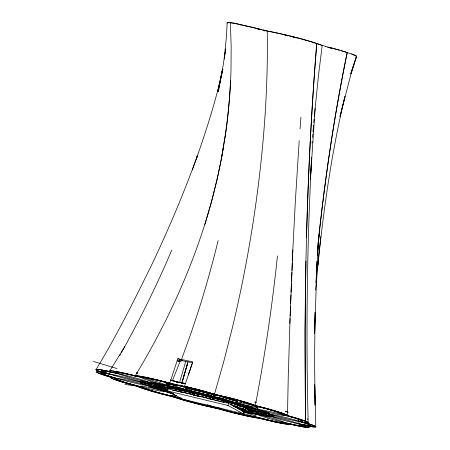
<?xml version="1.0" encoding="UTF-8"?>
<svg xmlns="http://www.w3.org/2000/svg" width="450" height="450" viewBox="0 0 450 450"><rect width="100%" height="100%" fill="white"/><g stroke="black" fill="none" stroke-linecap="round" stroke-linejoin="round"><path stroke-width="0.67" d="M318.842 235.237L316.046 282.847L317.07 261.208L314.662 333.45L315.073 312.457L314.589 359.814L315.084 405.174L314.719 384.756L315.827 426.769A28.569 1.744 14.4 0 0 305.415 422.724A28.569 1.744 14.4 0 0 305.64 421.239L305.589 421.223A28.569 1.744 14.4 0 0 287.483 415.614L288.371 371.002M305.955 261.067L305.072 331.38L305.606 421.234C303.666 295.256 306.585 169.127 316.749 43.526C298.339 37.266 279.186 33.705 260.319 29.295A30.476 1.862 14.4 0 0 250.222 26.753C242.634 25.448 234.81 22.331 227.126 22.731L226.513 35.865L224.19 58.956L225.315 51.671M306.523 237.206C308.272 172.575 311.512 107.972 316.749 43.526L325.749 46.468M289.839 323.392L292.826 249.958M292.264 260.966L295.346 201.268L299.216 140.687M310.624 175.877L310.421 179.336L311.614 157.663C307.007 245.897 305.882 334.311 308.177 422.629M310.742 173.801L315.124 108.568M300.066 128.886L300.932 117.219M312.075 142.971L312.182 141.576M315.647 290.16L318.257 261.293M277.116 421.959A22.68 1.384 14.4 0 1 273.409 421.2L255.718 416.874L255.943 414.135M312.519 137.464L312.801 134.032M312.969 131.979L313.549 125.207M318.167 245.43L317.317 255.656L319.365 232.667M313.779 122.518L314.077 119.154M314.319 116.499L318.527 75.15L322.161 45.568A30.842 1.884 14.4 0 0 279.489 33.508A30.825 1.884 14.4 0 0 267.221 31.168L263.346 30.105M317.812 246.077L317.678 247.416L318.257 242.061L318.021 244.069M320.85 236.621L317.824 265.252C323.736 208.569 331.656 151.954 344.947 96.486L339.986 116.544M277.442 255.915C272.233 306.084 264.808 356.017 255.308 405.551A28.569 1.744 14.4 0 1 269.651 409.314L281.914 413.049L287.483 415.614L290.548 416.458A28.294 1.727 14.4 0 1 300.651 419.484A28.727 1.755 14.4 0 1 308.014 422.404A28.294 1.727 14.4 0 1 306.641 422.843L305.426 422.724L307.822 423.478A28.294 1.727 14.4 0 1 314.303 425.824A28.727 1.755 14.4 0 1 314.533 427.011A28.294 1.727 14.4 0 1 308.363 426.116L306.022 425.661L307.339 426.189A28.294 1.727 14.4 0 1 309.043 427.41A28.727 1.755 14.4 0 1 306.889 427.421A28.727 1.755 14.4 0 1 302.119 426.69A28.294 1.727 14.4 0 1 292.213 424.614L289.176 423.911L287.702 424.226A28.569 1.744 14.4 0 1 259.504 418.224L258.193 418.089A30.009 1.834 14.4 0 1 250.245 416.7A30.465 1.862 14.4 0 1 233.066 412.723A30.009 1.834 14.4 0 1 220.567 409.382L217.564 408.516A30.285 1.845 14.4 0 1 173.149 396.81M170.606 392.541A16.211 0.99 14.4 0 1 165.037 391.202L149.974 386.73A16.211 0.99 14.4 0 1 148.708 386.044L151.11 386.072L158.192 387.489A16.211 0.99 14.4 0 1 163.766 388.834L164.514 389.025M169.695 392.377L170.713 392.327L169.695 392.377A10.221 0.624 14.4 0 0 170.494 392.811L173.475 393.829L170.494 392.811M225.523 50.344L225.726 49.022M225.27 51.823L222.446 69.604L218.261 91.699L222.542 69.159L217.834 91.17L222.862 69.041C216.219 99.596 206.662 129.42 196.296 158.889L197.359 155.931C183.982 192.847 168.694 229.056 151.852 264.521C134.364 300.122 116.668 335.734 96.013 369.624M225.489 50.456L225.709 49.084M216.754 180.968L221.372 159.053L225.045 136.851A542.087 499.444 68.3 0 0 230.535 80.606M221.372 159.053L225.045 136.851M223.279 147.938C209.694 228.864 177.553 305.786 135.253 375.778L118.401 371.947L111.808 370.879L109.642 371.109L110.604 371.751A28.569 1.744 14.4 0 0 102.296 372.358L100.474 372.06A28.294 1.727 14.4 0 0 96.626 371.829L97.183 372.549L100.519 373.939A28.294 1.727 14.4 0 0 108.984 376.673L111.774 377.494A28.569 1.744 14.4 0 0 116.499 380.205A28.727 1.755 14.4 0 0 122.895 382.247A28.294 1.727 14.4 0 0 134.19 385.431M216.664 180.956L211.258 202.742L204.885 224.409M339.992 116.528L350.601 75.544L356.569 56.261L351.517 53.916L341.286 50.687M167.355 390.887L167.906 388.733L228.532 403.341L243.765 411.604L243.214 413.752L182.593 399.144L167.355 390.887L227.976 405.495L243.214 413.752M227.976 405.495L228.532 403.341M175.804 395.64L175.421 396.962L179.252 398.306A24.435 1.491 14.4 0 0 192.026 402.092L199.828 404.123M179.618 382.416L185.782 361.198M181.817 382.995L187.993 361.564M181.851 383.102L187.487 363.819L181.834 383.243M171.129 383.895L169.746 383.141L177.829 358.667L192.763 361.884L184.528 386.28L202.016 390.651L214.453 394.279L223.672 361.89L232.262 328.162A1408.236 1326.082 44.6 0 0 254.931 210.263C263.452 150.986 268.256 91.08 267.221 31.168M352.238 69.176L350.775 73.716L356.574 56.25L356.299 55.952A30.476 1.862 14.4 0 0 353.222 54.54L351.54 53.927M352.654 67.877L353.284 65.931M353.492 65.295L356.569 56.261M188.353 374.963L192.178 363.634M192.24 170.094L197.359 155.931M181.463 359.612L191.503 331.785L198.787 309.729A1100.773 1011.488 61.9 0 0 218.138 240.525M172.26 381.049L180.197 361.159M143.409 387.9L142.059 387.118L142.599 385.824M171.709 250.127C156.96 285.216 139.956 319.326 121.449 352.581M148.708 386.044L151.11 386.072L158.192 387.489M300.403 421.284A22.854 1.395 14.4 0 0 286.082 415.603L281.812 414.439L281.886 414A22.742 1.389 14.4 0 0 274.393 411.126M119.745 355.641L120.426 354.414M109.642 371.109L124.768 346.607M178.537 361.507L179.561 360.832L178.56 361.479L177.165 360.731L181.17 359.933L182.559 360.686L178.56 361.479L179.584 360.821M248.31 411.171L252.619 412.504A16.211 0.99 14.4 0 1 256.343 414.169L250.836 413.488A16.211 0.99 14.4 0 1 243.411 411.817M256.343 414.169L250.836 413.488M181.142 388.856L181.181 388.569L181.013 388.873M287.814 412.616L287.432 412.673A25.718 1.569 14.4 0 0 285.671 411.204L287.972 412.498L286.622 411.604A26.072 1.592 14.4 0 0 285.671 411.204M356.029 56.52L356.417 56.447M164.947 388.507L164.959 388.766A10.221 0.624 14.4 0 1 164.947 388.507L164.959 388.766M110.767 370.8A28.755 1.755 14.4 0 1 120.898 372.454A28.294 1.732 14.4 0 1 132.053 374.985L135.478 375.756A28.569 1.744 14.4 0 1 148.433 377.871A28.569 1.744 14.4 0 1 165.769 382.067L169.746 383.141M190.305 393.531L189.838 393.531A10.221 0.624 14.4 0 0 190.316 393.531L189.838 393.531M102.178 373.596L103.241 374.169A22.905 1.401 14.4 0 0 114.249 377.803L118.204 378.945L116.528 379.108A23.181 1.417 14.4 0 0 118.485 380.228L124.391 382.247A22.652 1.384 14.4 0 0 132.874 384.705L142.059 387.118M224.578 401.327L233.859 403.734L238.635 405.517L234.264 403.858L224.578 401.327A10.221 0.624 14.4 0 1 231.171 402.975L231.666 403.11M135.253 375.778L135.917 375.744A28.294 1.727 14.4 0 1 141.626 376.504A28.727 1.755 14.4 0 1 156.69 379.772A28.294 1.732 14.4 0 1 168.907 382.899L173.874 384.064A28.294 1.727 14.4 0 1 183.482 386.032A28.727 1.755 14.4 0 1 200.886 390.347M257.287 407.976L257.794 407.812L256.348 407.053L257.794 407.812L257.316 407.976A16.211 0.99 14.4 0 0 254.914 406.524M245.891 408.296L246.442 408.218L242.674 406.755A10.221 0.624 14.4 0 0 238.208 405.484M246.156 408.561A10.221 0.624 14.4 0 1 248.591 409.838L249.081 409.764L245.97 408.499M246.037 408.302L246.442 408.218L244.097 407.205M226.907 401.94A16.211 0.99 14.4 0 1 226.479 401.237L227.599 401.321A16.211 0.99 14.4 0 1 245.571 405.377L248.614 406.232A16.211 0.99 14.4 0 1 256.916 409.522L255.797 409.433A16.211 0.99 14.4 0 1 237.831 405.377M232.684 405.107L230.766 404.567L232.684 405.107A10.221 0.624 14.4 0 1 237.915 407.183L237.212 407.126A10.221 0.624 14.4 0 1 234.787 406.71L233.269 406.389M248.631 409.838L249.081 409.764L248.681 409.483M171.518 384.548L167.181 383.833L166.185 384.075A16.211 0.99 14.4 0 1 166.596 383.799L173.346 384.924M182.773 390.864A16.211 0.99 14.4 0 1 177.373 389.452L167.569 386.443A16.211 0.99 14.4 0 1 166.202 385.346L173.914 386.679A16.211 0.99 14.4 0 1 185.394 389.526L195.199 392.535A16.211 0.99 14.4 0 1 196.566 393.632L194.535 393.424L202.657 395.111L211.646 397.671M184.236 390.814L180.877 390.516A10.221 0.624 14.4 0 1 181.131 390.341L185.389 391.05M180.467 392.113A10.221 0.624 14.4 0 1 180.726 391.939L185.586 392.777A10.221 0.624 14.4 0 1 192.825 394.571L198.197 396.18M226.479 401.237L227.599 401.321M237.915 407.183L237.212 407.126M256.916 409.522L255.797 409.433M166.596 383.799L174.673 385.217M166.202 385.346L173.914 386.679M181.136 390.341L195.649 393.66M180.726 391.939L185.586 392.777M196.566 393.632L194.664 393.429L202.657 395.111A10.221 0.624 14.4 0 1 211.877 397.749M235.373 412.937A24.193 1.479 14.4 0 0 242.589 414.636A25.003 1.53 14.4 0 0 250.487 416.239L255.718 416.874M185.282 383.507L176.558 382.027A25.712 1.569 14.4 0 1 185.687 383.591M177.024 382.067L185.619 383.58M188.179 388.721L189.354 388.89L188.539 388.766M124.987 384.446L138.189 386.263M176.653 385.138L165.336 382.314A23.13 1.412 14.4 0 0 155.666 379.901L149.119 378.456M169.442 384.154L166.691 383.799L166.185 384.075M182.925 390.566L180.951 390.572M238.388 405.686A16.211 0.99 14.4 0 1 241.763 405.906L244.024 406.333A16.211 0.99 14.4 0 1 263.818 411.373L266.141 412.116A16.211 0.99 14.4 0 1 266.417 413.477L264.156 413.049A16.211 0.99 14.4 0 1 246.139 408.538M232.363 405.726A10.221 0.624 14.4 0 1 242.269 408.347L243.731 408.819A10.221 0.624 14.4 0 1 243.906 409.674L242.482 409.404A10.221 0.624 14.4 0 1 237.161 408.189M192.735 362.672L186.576 361.738L181.26 360.338M241.763 405.906L244.024 406.333M266.417 413.477L264.156 413.049M243.906 409.674L242.482 409.404M233.696 23.203L261.326 29.565M270.101 414.208L270.613 414.304M169.959 384.249L174.313 385.132L173.632 384.986M183.251 390.628L185.996 391.185A10.221 0.624 14.4 0 1 193.236 392.979L193.708 393.109M144.731 381.369L145.806 381.572M213.812 396.416L212.726 396.208M239.833 24.868L240.514 24.997M199.822 404.117A24.907 1.519 14.4 0 0 209.588 406.412L222.688 409.59M298.716 421.751L299.076 423.793L302.451 424.474A22.843 1.395 14.4 0 0 310.179 425.498M217.564 408.516L214.982 407.998A30.009 1.834 14.4 0 1 203.372 405.36A30.465 1.862 14.4 0 1 185.164 400.562M213.531 395.032L217.468 395.882M210.724 397.423L221.546 400.112L226.991 402.098A10.221 0.624 14.4 0 0 221.574 400.118A10.221 0.624 14.4 0 0 210.954 397.474M172.316 384.711L172.969 384.846M146.976 381.808L147.589 381.938M184.742 390.915L185.147 390.999M214.144 395.156L216.776 395.724M210.926 395.837L211.545 395.966M211.112 397.502L221.107 399.983L226.974 402.03M268.352 409.331A22.663 1.389 14.4 0 0 258.756 406.766L251.854 405.067L249.131 403.965A22.77 1.389 14.4 0 0 238.612 400.646L231.463 398.7A23.13 1.412 14.4 0 0 221.867 396.332L213.812 394.577L204.486 391.719A23.198 1.417 14.4 0 0 195.103 389.194A22.534 1.378 14.4 0 0 190.339 388.007A22.832 1.389 14.4 0 0 176.676 385.144M115.403 372.718L117.112 373.596L109.232 371.891A22.652 1.384 14.4 0 0 103.483 370.924L101.565 371.059A23.169 1.412 14.4 0 0 103.911 372.274L109.378 374.158L106.672 373.697A22.854 1.395 14.4 0 0 114.255 377.803L116.229 378.371M200.925 390.353A28.294 1.732 14.4 0 1 212.023 393.519L217.237 394.886A28.294 1.727 14.4 0 1 229.05 397.716A28.727 1.755 14.4 0 1 245.79 402.334M185.569 391.089L185.996 391.185M170.449 388.581L164.964 387.709L165.583 388.142L164.942 387.737L170.882 388.676M246.257 26.213L246.667 26.302M214.453 394.279L237.87 400.05A28.569 1.744 14.4 0 1 255.313 405.551L258.508 406.35A28.294 1.721 14.4 0 1 270.489 409.551A28.727 1.755 14.4 0 1 283.708 413.679M185.799 391.14L193.449 393.041M284.867 35.117L285.497 35.263M207.787 395.134L206.837 394.914L207.557 395.083M146.514 389.115A22.826 1.395 14.4 0 0 169.048 395.466L177.412 397.671M285.182 35.19L287.91 35.837M186.744 390.184L182.036 389.031L185.996 390.004M286.937 35.601L287.854 35.82M175.112 397.485L170.117 396.084A28.333 1.727 14.4 0 1 158.372 393.069A28.727 1.755 14.4 0 1 143.786 388.772A28.328 1.727 14.4 0 1 138.111 386.651L130.911 384.542A28.575 1.744 14.4 0 1 116.499 380.205L112.365 378.636A28.294 1.727 14.4 0 1 111.189 377.55L111.774 377.494A28.569 1.744 14.4 0 1 97.189 372.549M205.577 397.131L206.044 397.243M136.541 372.887L137.739 373.179M173.115 396.799L161.55 393.919M204.621 394.38L205.369 394.566M192.679 388.581L185.76 386.949L184.528 386.28M200.739 391.359L191.323 389.239L208.457 393.412L201.504 391.551M225.428 399.87L226.176 400.056L225.174 399.808A16.211 0.99 14.4 0 0 226.288 400.084M133.127 375.615L140.726 377.235A22.798 1.395 14.4 0 1 170.066 383.603M240.812 402.486L241.577 402.683M203.096 394.003L203.861 394.194M203.141 395.229L211.359 397.575M203.659 396.652L204.148 396.776M292.787 37.041L294.643 37.519M257.124 28.828L258.137 29.093M325.463 46.395L329.254 47.368A30.476 1.862 14.4 0 1 339.047 50.04L347.254 52.498M198.754 389.88L199.986 390.195L195.666 389.07M234.242 399.218L233.044 398.914L237.212 399.96A25.712 1.569 14.4 0 1 226.288 397.108M201.555 393.609L202.331 393.806L201.296 393.536M163.766 388.834L164.768 389.093M165.037 391.202L149.974 386.73M295.909 37.845L296.398 37.974M165.741 383.738L166.494 383.934M180.461 388.626L181.513 388.896M327.577 47.295L328.23 47.464M231.255 398.447L232.447 398.756M223.172 399.302L221.664 398.908L222.418 399.105M236.914 405.146L237.42 405.276M182.481 390.803L173.481 388.676L170.786 388.564M328.843 47.261L339.452 50.158M329.698 47.852L331.352 48.291M259.211 29.368L258.784 29.256A24.834 1.519 14.4 0 1 259.875 29.543M182.014 390.679C178.881 390.094 172.963 387.934 170.888 388.62M229.466 397.974L230.659 398.289L227.121 397.339M237.915 405.405L242.736 406.772M330.84 48.15L331.706 48.386M221.169 398.773L220.174 398.509L220.916 398.711M238.843 404.004L239.586 404.201L238.601 403.937M257.434 407.897L258.199 408.099M161.528 393.913L151.132 391.039A28.569 1.744 14.4 0 1 137.396 386.269M185.141 387.804L188.955 388.868L188.274 388.676M238.404 405.534L241.965 406.541A10.271 0.624 14.4 0 1 243.444 406.997L244.142 407.222A10.221 0.624 14.4 0 1 245.801 408.291M226.541 397.181L228.291 397.659M185.394 387.872L186.137 388.074M219.684 398.374L218.706 398.109L219.437 398.306M198.697 392.85L197.657 392.569A16.211 0.99 14.4 0 0 207.653 395.106M262.62 30.279L264.651 30.836M186.542 388.187L185.794 387.979L188.027 388.603M263.751 30.589L264.803 30.876M245.571 405.377L248.614 406.232M185.394 389.526L195.199 392.535M231.171 402.975L233.089 403.509A10.221 0.624 14.4 0 1 238.326 405.585M193.236 392.979L194.648 393.373M177.373 389.452L167.569 386.443M192.825 394.571L199.007 396.473A10.221 0.624 14.4 0 1 199.423 396.636M186.862 388.277L187.577 388.474M193.911 393.165L194.361 393.294M302.473 39.628L303.204 39.831M187.29 388.395L188.758 388.811M194.181 393.244L195.103 393.502M232.627 403.38L233.089 403.509M268.341 409.331L274.393 411.126M194.799 393.418L195.232 393.542M179.826 382.674L170.719 380.143L179.809 382.669M248.062 411.103L252.619 412.504M153.236 391.241L154.001 391.461M305.707 40.556L306.371 40.753M147.521 383.614L148.162 383.805M93.426 361.446L116.938 368.533M211.821 394.397L214.537 395.269L212.417 394.582M305.432 423.236L298.519 421.065L298.046 418.506M300.797 421.762L298.519 421.065L302.062 421.408A23.091 1.412 14.4 0 0 302.13 420.795A22.686 1.384 14.4 0 0 300.572 420.092M146.301 383.243L146.897 383.428M263.818 411.373L266.141 412.116M242.674 406.755L244.142 407.222M242.269 408.347L243.731 408.819M145.727 383.068L144.664 382.725M191.07 390.617L191.616 390.791M145.716 381.645L144.641 381.296M246.319 408.611L247.978 409.185M107.978 373.691L106.577 373.219A22.854 1.395 14.4 0 1 113.214 372.735M211.123 395.814L211.612 395.983M102.302 372.358L100.401 371.7A28.294 1.727 14.4 0 1 96.233 369.889M267.356 413.64L266.473 413.331L267.744 413.786M255.184 406.614L255.994 406.912M177.829 358.667L181.17 359.933M299.076 423.793L302.856 425.312A23.124 1.412 14.4 0 1 303.21 426.032A22.624 1.384 14.4 0 1 300.69 425.835M253.918 405.006L255.308 405.551M116.528 373.309L115.942 373.022A22.854 1.395 14.4 0 1 135.658 376.239M256.759 412.554L256.719 412.493A16.211 0.99 14.4 0 0 256.59 412.391M227.126 22.731L227.419 23.074A30.516 1.862 14.4 0 1 227.126 22.787L227.835 22.5A30.516 1.862 14.4 0 1 233.668 23.214M238.815 404.207L240.576 404.111L238.787 404.145A16.211 0.99 14.4 0 1 240.441 404.094M287.483 415.614L287.404 415.384A28.294 1.727 14.4 0 0 283.714 413.685M281.706 413.072L281.812 414.439M230.372 22.691L231.159 46.187L231.013 69.322A542.706 499.359 68.5 0 1 225.124 136.969M194.484 393.418A10.221 0.624 14.4 0 1 202.663 395.111M223.054 399.268A16.211 0.99 14.4 0 1 218.368 398.014M213.902 395.106A16.211 0.99 14.4 0 1 217.406 395.865M224.218 397.524A16.211 0.99 14.4 0 1 237.606 401.501M188.398 388.744A16.211 0.99 14.4 0 1 189.157 388.856M192.285 389.43A16.211 0.99 14.4 0 1 208.277 393.362M212.141 394.498A16.211 0.99 14.4 0 1 214.397 395.218M186.446 390.111A16.211 0.99 14.4 0 1 180.771 388.704M257.13 407.812A16.211 0.99 14.4 0 1 258.109 408.077M239.811 404.257A16.211 0.99 14.4 0 1 238.224 403.836M254.801 401.991A25.712 1.569 14.4 0 1 255.701 402.317M306.979 418.781A25.712 1.569 14.4 0 1 307.581 419.394M217.597 408.521A30.285 1.845 14.4 0 0 258.733 418.151L262.597 419.017A28.328 1.727 14.4 0 0 273.977 421.74A28.727 1.755 14.4 0 0 286.093 424.063A28.328 1.727 14.4 0 0 289.192 424.114L289.176 423.911A28.569 1.744 14.4 0 0 306.073 425.678L306.022 425.661A28.569 1.744 14.4 0 0 315.827 426.769M245.857 402.351A28.294 1.727 14.4 0 1 253.935 405.011M110.784 370.8A28.294 1.727 14.4 0 0 109.918 371.368L110.604 371.751L107.859 371.154A28.294 1.727 14.4 0 0 99.641 369.641A28.727 1.755 14.4 0 0 96.221 369.889M97.211 372.555A28.569 1.749 14.4 0 1 102.212 372.33M185.175 400.562A30.009 1.828 14.4 0 1 175.129 397.491M137.644 385.976A22.854 1.395 14.4 0 1 117.146 378.951M192.673 388.581A22.832 1.389 14.4 0 1 210.611 393.559M217.502 395.364A22.854 1.395 14.4 0 1 236.227 399.977L238.258 400.545A22.854 1.395 14.4 0 1 250.2 404.387M256.207 406.136A22.854 1.395 14.4 0 1 281.953 414.186M301.967 422.123A22.854 1.395 14.4 0 1 302.439 424.468M305.404 423.231A23.102 1.406 14.4 0 1 309.673 424.884M309.696 424.89A22.691 1.384 14.4 0 1 310.179 425.498M301.106 424.569A22.854 1.395 14.4 0 1 287.634 423.169L283.387 422.162L283.652 422.516A22.849 1.395 14.4 0 1 259.92 417.971M254.295 416.767A24.57 1.491 14.4 0 1 220.314 408.904M213.806 407.295A24.57 1.491 14.4 0 1 177.789 397.794M171.422 396.028A22.854 1.395 14.4 0 1 142.841 387.602M146.486 389.109A22.764 1.389 14.4 0 1 143.398 387.9M288.529 370.828A1156.787 240.542 -85.3 0 1 290.087 318.499M290.183 315.821A1156.787 240.542 -85.3 0 1 290.52 306.422M290.621 303.728A1156.787 240.542 -85.3 0 1 290.964 294.941M291.071 292.23A1156.787 240.542 -85.3 0 1 291.431 283.399M291.516 281.357A1156.787 240.542 -85.3 0 1 291.898 272.486M291.988 270.439A1156.787 240.542 -85.3 0 1 292.326 262.912M165.639 388.164A10.221 0.624 14.4 0 1 170.274 388.541M170.747 388.536A10.221 0.624 14.4 0 1 181.941 390.656M168.57 382.815A25.712 1.569 14.4 0 1 166.792 382.365M170.359 380.048A25.712 1.569 14.4 0 1 179.854 382.68M201.386 390.555A25.712 1.569 14.4 0 1 193.899 388.592M145.102 381.437A16.211 0.99 14.4 0 1 146.289 381.668M181.125 388.53A16.211 0.99 14.4 0 1 181.159 388.851M150.12 380.931A16.211 0.99 14.4 0 1 150.081 380.61M268.65 413.927A16.211 0.99 14.4 0 1 267.368 413.662M266.349 413.291A16.211 0.99 14.4 0 1 267.93 413.854M181.665 398.261A25.712 1.569 14.4 0 1 149.451 390.116A25.712 1.569 14.4 0 1 142.757 386.353A25.712 1.569 14.4 0 1 172.806 393.277M221.473 408.246A25.712 1.569 14.4 0 1 187.296 400.725A25.712 1.569 14.4 0 1 176.692 395.572M243.231 411.924A25.712 1.569 14.4 0 1 246.797 415.491A25.712 1.569 14.4 0 1 207.354 404.691M242.989 411.041A25.712 1.569 14.4 0 1 278.016 419.985A25.712 1.569 14.4 0 1 278.623 422.421A25.712 1.569 14.4 0 1 243.602 413.527M174.791 394.582A16.211 0.99 14.4 0 1 166.792 391.044M249.334 410.226A16.211 0.99 14.4 0 1 269.077 416.396A16.211 0.99 14.4 0 1 245.379 411.069M248.355 410.383A16.211 0.99 14.4 0 0 268.605 415.541A16.211 0.99 14.4 0 0 271.665 415.024A16.211 0.99 14.4 0 0 252.439 409.691L249.576 409.056A16.211 0.99 14.4 0 0 246.099 408.369M213.998 398.407A16.211 0.99 14.4 0 1 214.026 396.759A16.211 0.99 14.4 0 1 238.185 403.453A16.211 0.99 14.4 0 1 223.2 400.956M198.63 394.481A16.211 0.99 14.4 0 1 188.314 390.336A16.211 0.99 14.4 0 1 213.598 396.63A16.211 0.99 14.4 0 1 208.254 396.883M170.679 388.631A16.211 0.99 14.4 0 1 149.799 382.522A16.211 0.99 14.4 0 1 164.88 385.166A16.211 0.99 14.4 0 1 180.765 390.397M164.818 388.299A16.211 0.99 14.4 0 1 142.532 382.241A16.211 0.99 14.4 0 1 149.462 382.59A16.211 0.99 14.4 0 1 170.82 388.598M164.666 389.649A16.211 0.99 14.4 0 1 144.186 384.244A16.211 0.99 14.4 0 1 144.006 382.854A16.211 0.99 14.4 0 1 164.436 387.883M170.589 392.372A10.221 0.624 14.4 0 1 167.169 390.448M167.349 390.51A10.221 0.624 14.4 0 1 168.221 389.784M172.266 390.127A10.221 0.624 14.4 0 1 179.511 391.731M193.365 395.123A10.221 0.624 14.4 0 1 200.002 396.163A10.221 0.624 14.4 0 1 211.466 399.347M208.176 398.638A10.221 0.624 14.4 0 1 223.847 402.531M235.091 407.289A10.221 0.624 14.4 0 1 248.293 411.086A10.221 0.624 14.4 0 1 240.486 409.899M238.174 408.909A10.221 0.624 14.4 0 1 245.464 411.266A10.221 0.624 14.4 0 1 241.824 410.974M136.373 372.842A25.712 1.569 14.4 0 1 137.672 373.162M319.326 232.059L318.397 240.727C325.114 177.587 334.395 114.688 347.226 52.492C334.98 111.842 326.008 171.838 319.326 232.059M149.94 380.666L149.94 380.666M192.656 393.081L191.475 392.85L192.656 393.081M269.561 414.107L267.176 413.623L269.561 414.107M224.854 397.693L224.1 397.496L237.769 401.563L224.854 397.693M255.634 402.294L255.026 402.064L256.196 402.502L255.634 402.294M125.888 382.657A25.712 1.569 14.4 0 0 164.52 391.286A25.712 1.569 14.4 0 0 128.571 380.537A25.712 1.569 14.4 0 0 125.888 382.657M267.744 418.112A25.712 1.569 14.4 0 0 305.91 426.566A25.712 1.569 14.4 0 0 269.398 415.733A25.712 1.569 14.4 0 0 267.744 418.112M275.079 417.819A25.712 1.569 14.4 0 0 313.436 426.341A25.712 1.569 14.4 0 0 277.149 415.541A25.712 1.569 14.4 0 0 275.079 417.819M268.251 413.887A25.712 1.569 14.4 0 0 306.787 422.483A25.712 1.569 14.4 0 0 270.726 411.722A25.712 1.569 14.4 0 0 268.251 413.887M248.4 406.991A25.712 1.569 14.4 0 0 287.117 415.659A25.712 1.569 14.4 0 0 251.286 404.927A25.712 1.569 14.4 0 0 248.4 406.991M219.313 398.43A25.712 1.569 14.4 0 0 257.856 407.025A25.712 1.569 14.4 0 0 221.799 396.259A25.712 1.569 14.4 0 0 219.313 398.43M185.018 389.374A25.712 1.569 14.4 0 0 223.976 398.132A25.712 1.569 14.4 0 0 188.449 387.456A25.712 1.569 14.4 0 0 185.018 389.374M153.63 382.056A25.712 1.569 14.4 0 0 191.498 390.392A25.712 1.569 14.4 0 0 154.665 379.513A25.712 1.569 14.4 0 0 153.63 382.056M127.794 376.903A25.712 1.569 14.4 0 0 165.859 385.312A25.712 1.569 14.4 0 0 129.246 374.468A25.712 1.569 14.4 0 0 127.794 376.903M113.316 375.199A25.712 1.569 14.4 0 0 151.571 383.687A25.712 1.569 14.4 0 0 115.172 372.876A25.712 1.569 14.4 0 0 113.316 375.199M113.062 377.364A25.712 1.569 14.4 0 0 151.116 385.774A25.712 1.569 14.4 0 0 114.486 374.923A25.712 1.569 14.4 0 0 113.062 377.364"/></g></svg>
